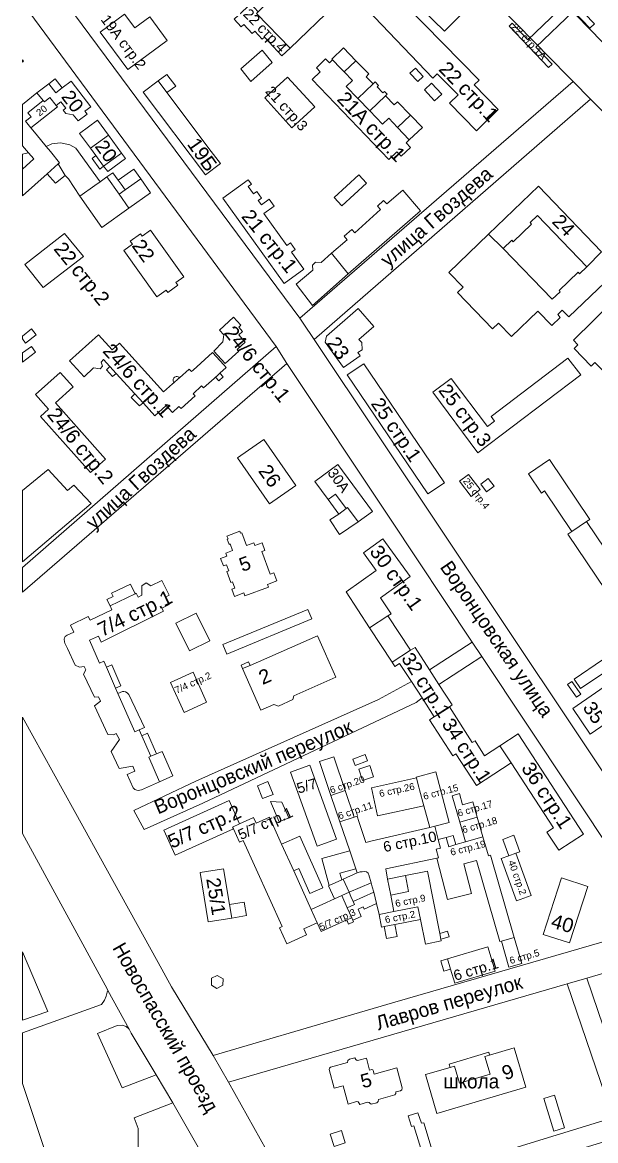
# Model space of a CAD drawing. Header units: metres. Extents: x 9999 to 15101, y 6965 to 11034.
# Drawn here: x 10000 to 10290, y 7334 to 7899 of the extents above; entities that cross this region are included whole.
import ezdxf
from ezdxf.enums import TextEntityAlignment as Align

# ---------------------------------------------------------------- set-up
doc = ezdxf.new("R2010")
doc.units = ezdxf.units.M
doc.header["$MEASUREMENT"] = 0
for name, color, linetype, lineweight in [('Слой 14', 7, 'Continuous', 0), ('Слой 25', 7, 'Continuous', 0), ('Слой 29', 7, 'Continuous', 0), ('Слой 3', 7, 'Continuous', 0), ('Слой 43', 7, 'Continuous', 0), ('Слой 53', 7, 'Continuous', 0), ('Слой 8', 7, 'Continuous', 0), ('Слой 9', 7, 'Continuous', 0)]:
    doc.layers.add(name, color=color, linetype=linetype, lineweight=lineweight)
doc.styles.add('Style-arial', font='arial.shx')
doc.styles.add('Style-p131', font='p131.shx')

msp = doc.modelspace()

# ---------------------------------------------------------------- linework, layer by layer
at = {"layer": 'Слой 14', "color": 8, "linetype": 'Continuous', "lineweight": 0, "flags": 128}
msp.add_lwpolyline([(10202.31, 7941.33), (10231.27, 7913.03), (10213.58, 7894.93), (10184.63, 7923.23), (10202.31, 7941.33)], close=True, dxfattribs=at)
at = {"layer": 'Слой 25', "color": 8, "linetype": 'Continuous', "lineweight": 0, "flags": 128}
for points in [[(10168.64, 8017.6), (10293.44, 7889.6), (10301.6, 7881.29), (10310.2, 7872.52), (10480.96, 7698.56), (10690.88, 7476.8), (10697.28, 7473.28), (10704.64, 7473.12), (10707.09, 7475.2), (10702.04, 7463.06), (10689.28, 7435.52), (10684.53, 7430.89), (10686.08, 7438.24), (10685.28, 7445.12), (10682.56, 7451.2), (10568.16, 7570.08), (10555.22, 7585.91), (10461.44, 7685.12), (10287.56, 7860.5), (10278.66, 7869.47), (10275.84, 7872.32), (10139.05, 8011.9)], [(10018.62, 7913.98), (10140.35, 7749.78), (10142.09, 7747.18), (10147.62, 7738.94), (10344.32, 7444.48), (10356.18, 7433.35), (10364.87, 7425.18), (10369.25, 7421.07), (10381.12, 7409.92), (10448.64, 7350.4), (10461.12, 7345.6), (10553.82, 7324.37)], [(10444.01, 7314.14), (10332.83, 7429.7), (10327.68, 7435.52), (10322.95, 7442.63), (10232.51, 7578.6), (10232.51, 7578.6), (10227.69, 7585.82), (10186.02, 7648.54), (10133.92, 7726.88), (10128.38, 7735.42), (10003.23, 7904.83)], [(10113.28, 7288), (10076.11, 7352.8), (10067.77, 7367.05), (10055.12, 7388.08), (10054.04, 7390.02), (10043.19, 7409.72), (10042.85, 7410.57), (10000, 7489.13), (10000, 7547.94), (10031.37, 7491.28), (10038.65, 7478.13), (10068.75, 7423.74), (10075.52, 7411.52), (10096.58, 7376.83), (10104.24, 7363.26), (10133.12, 7311.68)], [(10048, 7218.56), (10000, 7362.56), (10000, 7388.33), (10040, 7402.56), (10041.52, 7404.72), (10042.4, 7406.8), (10042.88, 7408.8), (10043.19, 7409.72), (10054.04, 7390.02), (10052.56, 7391.52), (10050.56, 7392.08), (10048, 7392), (10038.08, 7387.84), (10050.52, 7360.47), (10067.77, 7367.05), (10076.11, 7352.8), (10056.52, 7345.31), (10058.56, 7339.84), (10058.24, 7264.32)]]:
    msp.add_lwpolyline(points, dxfattribs=at)
for points in [[(10287.56, 7860.5), (10147.62, 7738.94), (10142.09, 7747.18), (10140.35, 7749.78), (10278.66, 7869.47), (10287.56, 7860.5)], [(10000, 7623.59), (10128.38, 7735.42), (10133.92, 7726.88), (10000, 7611.16), (10000, 7623.59)], [(10206.1, 7571.78), (10227.69, 7585.82), (10232.51, 7578.6), (10210.83, 7564.49), (10206.1, 7571.78)], [(10061.56, 7491.13), (10056.34, 7500.63), (10087.79, 7515.59), (10180.28, 7556.83), (10196.91, 7566.04), (10202.25, 7557.73), (10199.27, 7555.4), (10091.35, 7504.43), (10061.56, 7491.13)], [(10096.58, 7376.83), (10166.64, 7397.36), (10188.57, 7403.78), (10322.95, 7442.63), (10327.68, 7435.52), (10332.83, 7429.7), (10285.6, 7415.97), (10275.67, 7413.09), (10104.24, 7363.26), (10096.58, 7376.83)], [(10146.42, 7288.48), (10141.52, 7297.08), (10293.76, 7343.68), (10296, 7345.92), (10296.32, 7350.08), (10295.04, 7356.16), (10275.67, 7413.09), (10285.6, 7415.97), (10305, 7358.93), (10306.73, 7350.76), (10306.01, 7341.31), (10299.24, 7334.56), (10146.42, 7288.48)]]:
    msp.add_lwpolyline(points, close=True, dxfattribs=at)
at = {"layer": 'Слой 3', "color": 8, "linetype": 'Continuous', "lineweight": 0, "flags": 128}
for points in [[(10155.88, 7925.56), (10166.54, 7936.03), (10231.16, 7870.21), (10228.62, 7867.71), (10240.82, 7855.28), (10229.85, 7844.5), (10216.13, 7858.47), (10220.46, 7862.73), (10209.97, 7873.41), (10207.71, 7871.19), (10163.39, 7917.68), (10160.89, 7920.3), (10155.88, 7925.56)], [(10119.39, 7904.77), (10140.8, 7925.6), (10153.08, 7912.98), (10155.6, 7910.39), (10157.99, 7907.94), (10135.45, 7886.3), (10118.41, 7903.82), (10119.39, 7904.77)], [(10135.45, 7886.3), (10131.3, 7882.48), (10122.56, 7891.97), (10121.33, 7890.84), (10117.6, 7894.89), (10116.34, 7893.73), (10112.09, 7898.34), (10110.74, 7897.1), (10107.18, 7900.96), (10115.68, 7908.8), (10119.39, 7904.77), (10118.41, 7903.82), (10135.45, 7886.3)], [(10053.36, 7875.52), (10039.4, 7894.49), (10051.76, 7903.6), (10056.91, 7896.6), (10064.43, 7902.13), (10073.25, 7890.15), (10053.36, 7875.52)], [(10115.65, 7869.54), (10110.56, 7875.84), (10121.28, 7885.28), (10126.4, 7879.04), (10115.65, 7869.54)], [(10161.07, 7876.23), (10157.02, 7880.45), (10156.65, 7880.84), (10162.49, 7886.44), (10168.7, 7879.96), (10162.86, 7874.36), (10161.07, 7876.23)], [(10167.03, 7870.01), (10163.88, 7867), (10169.76, 7860.86), (10175.77, 7854.59), (10182.26, 7847.83), (10185.4, 7850.85), (10189.9, 7846.15), (10195.83, 7839.98), (10194.2, 7838.42), (10196.42, 7836.1), (10191.73, 7831.61), (10189.51, 7833.92), (10185.4, 7829.98), (10146.59, 7870.46), (10150.7, 7874.4), (10148.79, 7876.39), (10153.48, 7880.89), (10155.39, 7878.9), (10157.02, 7880.45), (10161.07, 7876.23), (10162.86, 7874.36), (10167.03, 7870.01)], [(10167.03, 7870.01), (10162.86, 7874.36), (10168.7, 7879.96), (10175.4, 7873.27), (10174, 7871.87), (10177.47, 7868.25), (10169.76, 7860.86), (10163.88, 7867), (10167.03, 7870.01)], [(10196.12, 7873.71), (10198.89, 7876.24), (10202.82, 7871.94), (10200.06, 7869.41), (10196.12, 7873.71)], [(10013.44, 7868.32), (10016.98, 7863.72), (10020.18, 7866.18), (10024.67, 7869.62), (10034.61, 7856.66), (10031.69, 7854.42), (10032.82, 7852.95), (10028.31, 7849.49), (10025.65, 7852.64), (10022.02, 7853.22), (10020.64, 7854.93), (10022.02, 7856.05), (10019.48, 7859.18), (10017.14, 7857.28), (10013.83, 7861.36), (10011.14, 7859.18), (10010.57, 7859.88), (10007.4, 7863.77), (10013.44, 7868.32)], [(10016.98, 7863.72), (10013.44, 7868.32), (10016.64, 7870.78), (10020.18, 7866.18), (10016.98, 7863.72)], [(10100.26, 7827.97), (10092.75, 7822.31), (10061.22, 7864.08), (10068.73, 7869.75), (10073.19, 7863.83), (10095.63, 7834.1), (10100.26, 7827.97)], [(10073.19, 7863.83), (10068.73, 7869.75), (10073.12, 7873.07), (10077.59, 7867.15), (10073.19, 7863.83)], [(10147.94, 7856.57), (10136.35, 7846.05), (10122.64, 7861.15), (10134.23, 7871.67), (10147.94, 7856.57)], [(10169.76, 7860.86), (10177.47, 7868.25), (10178.54, 7869.28), (10180.26, 7867.49), (10179.52, 7866.78), (10182.45, 7863.71), (10183.2, 7864.43), (10184.56, 7863.01), (10183.8, 7862.28), (10175.77, 7854.59), (10169.76, 7860.86)], [(10203.45, 7865.23), (10207.06, 7868.61), (10212.21, 7863.11), (10208.61, 7859.73), (10203.45, 7865.23)], [(10000, 7825.06), (10005.81, 7830.42), (10003.17, 7833.4), (10000, 7836.98), (10000, 7857.75), (10007.4, 7863.77), (10010.57, 7859.88), (10002.8, 7853.56), (10004.39, 7851.6), (10001.65, 7849.37), (10004.35, 7846.05), (10006.99, 7842.8), (10012.05, 7836.58), (10014.16, 7833.99), (10018.75, 7828.35), (10018.16, 7827.83), (10012.51, 7822.83), (10000, 7811.55), (10000, 7825.06)], [(10011.14, 7859.18), (10013.83, 7861.36), (10017.14, 7857.28), (10017.72, 7856.57), (10004.35, 7846.05), (10001.65, 7849.37), (10004.39, 7851.6), (10002.8, 7853.56), (10010.57, 7859.88), (10011.14, 7859.18)], [(10185.4, 7850.85), (10182.26, 7847.83), (10175.77, 7854.59), (10183.8, 7862.28), (10188.24, 7857.64), (10189.9, 7859.23), (10196.44, 7852.42), (10189.9, 7846.15), (10185.4, 7850.85)], [(10189.9, 7846.15), (10196.44, 7852.42), (10202.44, 7846.15), (10195.83, 7839.98), (10189.9, 7846.15)], [(10043.54, 7842.36), (10034.44, 7835.7), (10028.92, 7843.23), (10038.02, 7849.9), (10043.54, 7842.36)], [(10034.44, 7835.7), (10043.54, 7842.36), (10050.22, 7833.24), (10045.94, 7830.1), (10041.12, 7826.57), (10037.17, 7831.98), (10034.44, 7835.7)], [(10012.05, 7836.58), (10014.88, 7837.92), (10019.36, 7838.4), (10024, 7837.44), (10027.04, 7835.68), (10039.35, 7818.74), (10036.71, 7816.87), (10029.06, 7811.47), (10023.4, 7820.2), (10021.74, 7821.94), (10018.16, 7827.83), (10018.75, 7828.35), (10014.16, 7833.99), (10012.05, 7836.58)], [(10000, 7832.62), (10001.35, 7833.04), (10003.17, 7833.4), (10005.81, 7830.42), (10000, 7825.06), (10000, 7832.62)], [(10037.17, 7831.98), (10041.12, 7826.57), (10039.22, 7825.18), (10035.27, 7830.58), (10037.17, 7831.98)], [(10050.22, 7833.24), (10052.24, 7830.48), (10043.2, 7824), (10041.12, 7826.57), (10045.94, 7830.1), (10050.22, 7833.24)], [(10012.51, 7822.83), (10018.16, 7827.83), (10021.74, 7821.94), (10016.81, 7817.97), (10012.51, 7822.83)], [(10048.92, 7812.46), (10042.79, 7821.16), (10045.86, 7823.33), (10048.48, 7819.61), (10049.95, 7817.53), (10052, 7814.63), (10048.92, 7812.46)], [(10049.95, 7817.53), (10048.48, 7819.61), (10056.39, 7825.19), (10059.9, 7820.21), (10052, 7814.63), (10049.95, 7817.53)], [(10036.71, 7816.87), (10039.35, 7818.74), (10042.79, 7821.16), (10048.92, 7812.46), (10053.94, 7805.35), (10040.21, 7795.66), (10029.06, 7811.47), (10036.71, 7816.87)], [(10053.94, 7805.35), (10048.92, 7812.46), (10052, 7814.63), (10059.9, 7820.21), (10064.93, 7813.09), (10053.94, 7805.35)], [(10132.41, 7767.32), (10101.4, 7810.45), (10114.32, 7819.74), (10115.93, 7817.51), (10114.33, 7816.36), (10117.04, 7812.59), (10118.64, 7813.74), (10120.98, 7810.48), (10119.38, 7809.33), (10120.98, 7807.11), (10124.83, 7809.89), (10127.38, 7806.35), (10122.21, 7802.63), (10133.82, 7786.47), (10135.7, 7787.83), (10138.06, 7784.56), (10136.17, 7783.2), (10142.42, 7774.52), (10132.41, 7767.32)], [(10174.18, 7818.08), (10161.72, 7806.52), (10157.84, 7810.71), (10170.3, 7822.27), (10174.18, 7818.08)], [(10164.96, 7772.16), (10156.48, 7782.56), (10164.38, 7789.39), (10162.78, 7791.15), (10166.67, 7794.68), (10168.27, 7792.91), (10181.27, 7804.67), (10179.67, 7806.44), (10182.79, 7809.26), (10184.39, 7807.5), (10192.48, 7814.56), (10201.44, 7804), (10164.96, 7772.16)], [(10235.97, 7792.21), (10248.53, 7804.33), (10261.13, 7816.49), (10293.11, 7783.33), (10285.68, 7775.76), (10260.64, 7801.6), (10256.96, 7798.08), (10257.6, 7797.28), (10248.4, 7788.4), (10247.68, 7789.12), (10243.36, 7784.96), (10235.97, 7792.21)], [(10021.28, 7792.64), (10030.88, 7780.96), (10010.56, 7765.28), (10001.32, 7776.89), (10021.28, 7792.64)], [(10051.36, 7784), (10055.74, 7787.12), (10054.59, 7788.73), (10059.81, 7792.46), (10060.65, 7791.28), (10064.91, 7794.31), (10081.8, 7770.65), (10077.72, 7767.74), (10078.67, 7766.41), (10073.57, 7762.77), (10072.75, 7763.92), (10068.08, 7760.59), (10051.36, 7784)], [(10156.48, 7782.56), (10164.96, 7772.16), (10146.88, 7756.16), (10138.56, 7766.88), (10147.04, 7774.08), (10146.81, 7776.55), (10148.43, 7778.05), (10151.2, 7777.92), (10156.48, 7782.56)], [(10278.96, 7738.61), (10319.95, 7778.89), (10322.18, 7776.61), (10323.31, 7777.72), (10333.45, 7767.37), (10332.15, 7766), (10334.36, 7763.68), (10293.39, 7723.53), (10289.71, 7727.29), (10287.93, 7725.55), (10279.25, 7734.41), (10281.02, 7736.19), (10278.96, 7738.61)], [(10102.62, 7726.83), (10096.9, 7733.09), (10101.46, 7737.79), (10102, 7741.25), (10099.7, 7743.76), (10106.83, 7750.29), (10110.6, 7746.16), (10109.47, 7745.12), (10111.39, 7743.02), (10109.47, 7741.25), (10112.74, 7737.67), (10108.67, 7733.95), (10109.47, 7733.09), (10102.62, 7726.83)], [(10170, 7754.64), (10177.9, 7745.55), (10170.36, 7738.99), (10171.76, 7737.36), (10171.92, 7733.76), (10169.84, 7732.32), (10170.96, 7730.64), (10162.48, 7724.72), (10153.28, 7737.68), (10153.84, 7740.72), (10170, 7754.64)], [(10000, 7740.71), (10004.55, 7744.3), (10006.92, 7741.3), (10001.64, 7737.13), (10000, 7739.21), (10000, 7740.71)], [(10101.91, 7726.19), (10103.13, 7724.85), (10099.99, 7721.97), (10099.28, 7721.32), (10099.08, 7721.14), (10098.37, 7720.49), (10097.73, 7719.9), (10097.02, 7719.25), (10091.75, 7714.43), (10090.74, 7715.53), (10086.37, 7711.53), (10087.38, 7710.43), (10080.32, 7704), (10079.2, 7705.12), (10075.92, 7702.08), (10072.72, 7705.51), (10067.09, 7700.36), (10061.26, 7706.73), (10061.07, 7706.95), (10056.92, 7711.49), (10047.51, 7721.8), (10044.35, 7725.26), (10041.12, 7728.8), (10039.84, 7727.52), (10040.64, 7725.44), (10039.36, 7724.16), (10036.08, 7724.64), (10031.2, 7720.08), (10023.84, 7728.16), (10038.56, 7741.28), (10045.44, 7733.68), (10049.12, 7737.04), (10071.44, 7712.56), (10075.94, 7716.49), (10076.66, 7717.12), (10078.8, 7719.01), (10079.53, 7719.65), (10084.49, 7724.02), (10085.62, 7722.78), (10086.37, 7723.48), (10096.18, 7732.45), (10101.91, 7726.19)], [(10000, 7732.29), (10004.55, 7735.48), (10006.71, 7732.6), (10000, 7727.56), (10000, 7732.29)], [(10230.56, 7681.6), (10207.68, 7712.32), (10216.98, 7719.21), (10235.4, 7694.99), (10238.92, 7697.67), (10237.18, 7699.96), (10276.12, 7729.58), (10282.57, 7721.1), (10230.56, 7681.6)], [(10034.51, 7671.66), (10009.14, 7700.06), (10013.23, 7703.71), (10006.63, 7711.11), (10019.18, 7722.32), (10025.79, 7714.93), (10016.79, 7706.89), (10042.15, 7678.49), (10034.51, 7671.66)], [(10044.35, 7725.26), (10047.51, 7721.8), (10045.62, 7720.2), (10042.5, 7723.62), (10044.35, 7725.26)], [(10099.08, 7721.14), (10099.28, 7721.32), (10099.99, 7721.97), (10101.66, 7720.14), (10099.4, 7718.07), (10097.73, 7719.9), (10098.37, 7720.49), (10099.08, 7721.14)], [(10213.61, 7666.52), (10205.24, 7660.83), (10164.35, 7721.03), (10172.73, 7726.72), (10213.61, 7666.52)], [(10076.66, 7717.12), (10076.42, 7717.5), (10076.28, 7717.93), (10076.25, 7718.37), (10076.31, 7718.81), (10076.48, 7719.23), (10076.73, 7719.59), (10077.07, 7719.89), (10077.46, 7720.1), (10077.89, 7720.21), (10078.34, 7720.22), (10078.78, 7720.12), (10079.18, 7719.93), (10079.53, 7719.65), (10078.8, 7719.01), (10076.66, 7717.12)], [(10056.92, 7711.49), (10061.07, 7706.95), (10059.33, 7705.34), (10055.04, 7709.68), (10056.92, 7711.49)], [(10138.36, 7665.04), (10124.99, 7655.78), (10108.87, 7679.03), (10122.24, 7688.3), (10138.36, 7665.04)], [(10278.08, 7641.88), (10264.3, 7662.35), (10262.64, 7661.24), (10256.06, 7671.01), (10266.77, 7678.22), (10287.13, 7647.97), (10285.54, 7646.9), (10278.08, 7641.88)], [(10000, 7662.53), (10012.99, 7673.2), (10022.81, 7662.6), (10026.08, 7665.22), (10034.85, 7655.93), (10000, 7626.41), (10000, 7662.53)], [(10158.46, 7660.77), (10154.7, 7658.02), (10147.98, 7667.18), (10159.73, 7675.8), (10177.16, 7652.03), (10169.88, 7646.69), (10164.58, 7653.91), (10163.88, 7653.4), (10158.46, 7660.77)], [(10227.14, 7659.54), (10221.22, 7667.22), (10225.76, 7670.72), (10231.68, 7663.04), (10227.14, 7659.54)], [(10235.79, 7668.69), (10238.74, 7664.77), (10234.96, 7661.92), (10232.01, 7665.84), (10235.79, 7668.69)], [(10158.46, 7660.77), (10163.88, 7653.4), (10160.12, 7650.64), (10154.7, 7658.02), (10158.46, 7660.77)], [(10164.58, 7653.91), (10169.88, 7646.69), (10160.56, 7640.32), (10155.6, 7647.68), (10160.12, 7650.64), (10163.88, 7653.4), (10164.58, 7653.91)], [(10285.54, 7646.9), (10309.29, 7611.61), (10301.27, 7606.22), (10299.82, 7605.24), (10276.08, 7640.53), (10278.08, 7641.88), (10285.54, 7646.9)], [(10112.56, 7609.28), (10112, 7610.78), (10107.31, 7609.04), (10105.97, 7612.66), (10107.46, 7613.21), (10106.29, 7616.35), (10105.57, 7616.08), (10103.53, 7621.57), (10104.51, 7621.94), (10103.36, 7624.96), (10101.84, 7624.4), (10100.24, 7628.24), (10103.52, 7629.41), (10102.97, 7630.89), (10106.39, 7632.15), (10105.14, 7635.52), (10104.65, 7635.34), (10103.67, 7637.96), (10104.07, 7638.1), (10103.53, 7639.55), (10110, 7641.95), (10110.37, 7640.95), (10111.08, 7641.22), (10113.48, 7634.78), (10117.15, 7636.15), (10117.68, 7634.72), (10121.32, 7636.07), (10122.73, 7632.29), (10121.14, 7631.7), (10125.39, 7620.29), (10127.22, 7620.98), (10128.75, 7616.86), (10124.04, 7615.11), (10124.55, 7613.75), (10112.56, 7609.28)], [(10185.03, 7599.22), (10175.74, 7593.16), (10163.9, 7611.33), (10179.04, 7622.19), (10172.63, 7631.12), (10182.5, 7638.2), (10196.22, 7619.08), (10181.26, 7608.35), (10186.56, 7600.22), (10185.03, 7599.22)], [(10063.96, 7527.62), (10069.36, 7515.29), (10060.26, 7511.2), (10059.44, 7510.93), (10058.67, 7510.79), (10057.85, 7510.93), (10056.94, 7511.34), (10056.13, 7512.23), (10052.96, 7518.89), (10056.92, 7520.54), (10055.85, 7523.12), (10048.96, 7521.9), (10044.86, 7530.59), (10049.13, 7536.7), (10047.43, 7539.58), (10046.11, 7538.9), (10043.34, 7539.09), (10036.44, 7553.6), (10039.56, 7556.06), (10038.57, 7558.25), (10036.55, 7557.96), (10031.01, 7569.68), (10032.07, 7571.94), (10031.33, 7573.5), (10028.99, 7573.27), (10026.69, 7574.24), (10022.91, 7582.59), (10021.58, 7585.28), (10021.32, 7586.1), (10021.17, 7587.38), (10021.27, 7588.09), (10021.63, 7588.66), (10022.74, 7589.35), (10026.08, 7590.97), (10024.37, 7594.51), (10033.31, 7598.84), (10034.35, 7596.92), (10045.32, 7602.22), (10044.36, 7604.19), (10057.12, 7610.36), (10057.65, 7610.61), (10058.6, 7608.64), (10060.5, 7609.56), (10060.5, 7614.3), (10062.63, 7615.87), (10065.07, 7614.3), (10070.63, 7617.06), (10074.35, 7609.56), (10072.51, 7608.64), (10074.35, 7604.94), (10070.63, 7603.09), (10071.42, 7601.5), (10039.83, 7585.81), (10038.49, 7588.83), (10033.97, 7586.82), (10039.01, 7575.3), (10041.2, 7576.26), (10042.52, 7573.26), (10047.2, 7562.57), (10048.37, 7559.9), (10056.84, 7540.53), (10059.18, 7541.56), (10060.5, 7538.55), (10065.07, 7528.11), (10063.96, 7527.62)], [(10057.12, 7610.36), (10044.36, 7604.19), (10042.81, 7607.4), (10045.94, 7608.91), (10045.11, 7610.63), (10054.74, 7615.28), (10057.12, 7610.36)], [(10084.57, 7581.47), (10077.74, 7595.46), (10088.02, 7600.48), (10094.85, 7586.49), (10084.57, 7581.47)], [(10175.74, 7593.16), (10185.03, 7599.22), (10196.44, 7581.73), (10187.11, 7575.72), (10175.74, 7593.16)], [(10111.44, 7572.47), (10115.23, 7574.13), (10149.36, 7589.09), (10158.57, 7568.07), (10137.32, 7558.76), (10136.86, 7556.9), (10129.57, 7553.5), (10127.28, 7554.36), (10120.66, 7551.45), (10111.44, 7572.47)], [(10187.11, 7575.72), (10196.44, 7581.73), (10198.72, 7583.2), (10206.1, 7571.78), (10210.83, 7564.49), (10217.44, 7554.08), (10216.08, 7553.17), (10208.47, 7548.1), (10202.25, 7557.73), (10196.91, 7566.04), (10190.92, 7575.03), (10188.57, 7573.49), (10187.11, 7575.72)], [(10047.2, 7562.57), (10042.52, 7573.26), (10045.22, 7574.44), (10049.9, 7563.75), (10047.2, 7562.57)], [(10115.23, 7574.13), (10111.44, 7572.47), (10110.65, 7574.28), (10114.43, 7575.94), (10115.23, 7574.13)], [(10293.66, 7576.85), (10296.83, 7572.11), (10282.45, 7562.49), (10279.27, 7567.22), (10293.66, 7576.85)], [(10081.87, 7550.35), (10075.03, 7565.45), (10086.42, 7570.6), (10093.25, 7555.49), (10081.87, 7550.35)], [(10282.61, 7559.62), (10280.5, 7558.11), (10275.94, 7564.49), (10278.05, 7566), (10282.61, 7559.62)], [(10299.38, 7566.56), (10304.5, 7559.04), (10308.19, 7553.62), (10306.31, 7552.33), (10287.31, 7539.4), (10278.5, 7552.33), (10299.38, 7566.56)], [(10056.84, 7540.53), (10048.37, 7559.9), (10050.71, 7560.92), (10051.4, 7560.84), (10052.15, 7560.66), (10052.97, 7560.28), (10053.61, 7559.78), (10053.82, 7559.35), (10061.76, 7542.73), (10059.18, 7541.56), (10056.84, 7540.53)], [(10208.47, 7548.1), (10216.08, 7553.17), (10227.68, 7535.04), (10229.12, 7536), (10233.91, 7528.39), (10241.71, 7533.48), (10247.36, 7524.8), (10229.76, 7513.32), (10219.3, 7529.36), (10217.81, 7528.39), (10206, 7546.49), (10208.47, 7548.1)], [(10065.07, 7528.11), (10060.5, 7538.55), (10063.26, 7539.76), (10067.83, 7529.32), (10065.07, 7528.11)], [(10241.71, 7533.48), (10250.93, 7539.49), (10283.99, 7488.79), (10271.45, 7480.62), (10265.45, 7489.83), (10268.76, 7491.99), (10247.36, 7524.8), (10241.71, 7533.48)], [(10063.96, 7527.62), (10065.07, 7528.11), (10067.83, 7529.32), (10070.71, 7530.58), (10076.11, 7518.24), (10069.36, 7515.29), (10063.96, 7527.62)], [(10174.59, 7525.77), (10168.35, 7523.53), (10167.2, 7526.72), (10173.44, 7528.96), (10174.59, 7525.77)], [(10158.96, 7486.27), (10149.13, 7482.72), (10135.62, 7520.13), (10145.45, 7523.68), (10158.96, 7486.27)], [(10156.18, 7508.35), (10150.39, 7525.47), (10157.6, 7527.91), (10163.4, 7510.8), (10156.18, 7508.35)], [(10172.19, 7515.9), (10170.27, 7521.66), (10175.84, 7523.52), (10177.76, 7517.76), (10172.19, 7515.9)], [(10201.05, 7511.22), (10200.69, 7512.57), (10199.87, 7515.65), (10199.47, 7517.15), (10199.35, 7517.58), (10209.2, 7520.2), (10216, 7494.66), (10208.68, 7492.71), (10206.15, 7492.04), (10203.21, 7503.11), (10201.05, 7511.22)], [(10118.95, 7513.2), (10124.21, 7515.34), (10126.85, 7508.86), (10121.58, 7506.71), (10118.95, 7513.2)], [(10199.47, 7517.15), (10199.87, 7515.65), (10200.69, 7512.57), (10201.05, 7511.22), (10203.21, 7503.11), (10179.74, 7497.98), (10176.64, 7512.16), (10199.47, 7517.15)], [(10167.94, 7497.4), (10160.72, 7494.96), (10156.18, 7508.35), (10163.4, 7510.8), (10167.94, 7497.4)], [(10222.79, 7503.58), (10227.89, 7505.06), (10230.12, 7497.4), (10221.38, 7494.87), (10217.51, 7508.21), (10221.14, 7509.26), (10222.79, 7503.58)], [(10106.35, 7492.33), (10106.77, 7491.41), (10077.32, 7478.07), (10071.55, 7490.81), (10104.61, 7505.78), (10109.96, 7493.97), (10106.35, 7492.33)], [(10125.51, 7505.23), (10131.37, 7504.85), (10134.92, 7497.06), (10129.98, 7495.05), (10125.51, 7505.23)], [(10106.77, 7491.41), (10106.35, 7492.33), (10109.96, 7493.97), (10116.94, 7497.12), (10118.24, 7494.26), (10124.99, 7497.32), (10131.2, 7483.6), (10137.3, 7470.14), (10146.12, 7450.66), (10149.19, 7443.89), (10142.44, 7440.83), (10143.82, 7437.78), (10133.88, 7433.27), (10130.2, 7441.4), (10131.45, 7441.98), (10111.72, 7485.54), (10109.82, 7484.68), (10106.77, 7491.41)], [(10186.4, 7457.94), (10188.06, 7449.64), (10180.5, 7448.13), (10179.19, 7453.65), (10177.85, 7459.35), (10177.08, 7462.04), (10176.48, 7464.16), (10175.4, 7468.15), (10175.21, 7468.56), (10175.02, 7468.96), (10174.11, 7469.61), (10173.03, 7469.77), (10172, 7469.72), (10170.98, 7469.67), (10169.42, 7469.18), (10168.71, 7471.28), (10165.65, 7480.34), (10160.72, 7494.96), (10167.94, 7497.4), (10169.37, 7497.89), (10170.3, 7495.15), (10173.87, 7484.59), (10177.01, 7485.32), (10206.15, 7492.04), (10208.68, 7492.71), (10210.47, 7485.98), (10211.61, 7481.7), (10209.47, 7481.13), (10210.64, 7476.72), (10209.68, 7476.52), (10183.91, 7471.12), (10184.8, 7465.99), (10186.4, 7457.94)], [(10224.28, 7484.86), (10221.38, 7494.87), (10230.12, 7497.4), (10233.08, 7487.41), (10224.28, 7484.86)], [(10137.3, 7470.14), (10131.2, 7483.6), (10140.36, 7487.71), (10152.09, 7461.6), (10145.54, 7458.66), (10139.87, 7471.29), (10137.3, 7470.14)], [(10242.41, 7434.67), (10241.67, 7434.45), (10229.79, 7475.39), (10223.48, 7473.76), (10227.34, 7458.8), (10215.07, 7455.63), (10209.68, 7476.52), (10210.64, 7476.72), (10209.47, 7481.13), (10211.61, 7481.7), (10210.47, 7485.98), (10214.44, 7487.04), (10215.79, 7482.4), (10219.39, 7483.44), (10224.28, 7484.86), (10233.08, 7487.41), (10235.86, 7477.8), (10236.85, 7478.09), (10248.9, 7436.55), (10242.41, 7434.67)], [(10219.39, 7483.44), (10215.79, 7482.4), (10214.44, 7487.04), (10218.05, 7488.08), (10219.39, 7483.44)], [(10249.74, 7479.07), (10246.12, 7477.76), (10243.11, 7486.1), (10248.76, 7488.15), (10251.78, 7479.81), (10249.74, 7479.07)], [(10161.63, 7465.65), (10155.26, 7462.77), (10151.52, 7476.48), (10165.65, 7480.34), (10168.71, 7471.28), (10160.69, 7469.09), (10161.63, 7465.65)], [(10257.43, 7457.77), (10250.06, 7455.1), (10242.36, 7476.4), (10246.12, 7477.76), (10249.74, 7479.07), (10257.43, 7457.77)], [(10104.82, 7453.15), (10105.95, 7446.29), (10094.08, 7444.34), (10089.97, 7469.31), (10101.83, 7471.27), (10104.82, 7453.15)], [(10165.31, 7459.35), (10162.31, 7465.96), (10169.42, 7469.18), (10170.98, 7469.67), (10172, 7469.72), (10173.03, 7469.77), (10174.11, 7469.61), (10175.02, 7468.96), (10175.21, 7468.56), (10175.4, 7468.15), (10176.48, 7464.16), (10165.31, 7459.35)], [(10195.42, 7459.74), (10186.4, 7457.94), (10184.8, 7465.99), (10193.82, 7467.78), (10195.42, 7459.74)], [(10200.17, 7452.06), (10188.06, 7449.64), (10186.4, 7457.94), (10195.42, 7459.74), (10193.82, 7467.78), (10204.96, 7470.01), (10211.25, 7438.49), (10211.83, 7435.59), (10211.99, 7434.76), (10203.94, 7433.16), (10201.46, 7445.6), (10200.17, 7452.06)], [(10154.91, 7462.61), (10155.26, 7462.77), (10161.63, 7465.65), (10162.31, 7465.96), (10165.31, 7459.35), (10161.61, 7457.68), (10157.91, 7456), (10154.91, 7462.61)], [(10177.85, 7459.35), (10167.44, 7454.64), (10166.26, 7457.25), (10165.31, 7459.35), (10176.48, 7464.16), (10177.08, 7462.04), (10177.85, 7459.35)], [(10276.83, 7433.77), (10263.57, 7438.06), (10272.83, 7466.64), (10286.08, 7462.35), (10276.83, 7433.77)], [(10151.2, 7439.46), (10149.19, 7443.89), (10146.12, 7450.66), (10157.91, 7456), (10161.61, 7457.68), (10164.39, 7451.55), (10166.68, 7446.47), (10164.16, 7445.33), (10151.2, 7439.46)], [(10168.08, 7453.22), (10164.39, 7451.55), (10161.61, 7457.68), (10165.31, 7459.35), (10166.26, 7457.25), (10167.44, 7454.64), (10168.08, 7453.22)], [(10166.68, 7446.47), (10164.39, 7451.55), (10168.08, 7453.22), (10167.44, 7454.64), (10177.85, 7459.35), (10179.19, 7453.65), (10172.91, 7450.86), (10172.43, 7451.94), (10169.89, 7450.82), (10171.53, 7447.12), (10167.25, 7445.22), (10166.68, 7446.47)], [(10104.82, 7453.15), (10112.33, 7454.39), (10113.46, 7447.53), (10105.95, 7446.29), (10104.82, 7453.15)], [(10180.5, 7448.13), (10188.06, 7449.64), (10200.17, 7452.06), (10201.46, 7445.6), (10188.54, 7443.03), (10183.16, 7441.95), (10181.78, 7441.68), (10180.5, 7448.13)], [(10167.63, 7444.38), (10165.11, 7443.24), (10164.16, 7445.33), (10166.68, 7446.47), (10167.25, 7445.22), (10167.63, 7444.38)], [(10183.16, 7441.95), (10188.54, 7443.03), (10189.71, 7436.95), (10184.32, 7435.92), (10183.16, 7441.95)], [(10211.83, 7435.59), (10211.25, 7438.49), (10215.12, 7439.6), (10215.93, 7436.76), (10211.83, 7435.59)], [(10242.41, 7434.67), (10248.9, 7436.55), (10252.73, 7423.36), (10246.24, 7421.48), (10242.41, 7434.67)], [(10000, 7429.19), (10012.88, 7399), (10000, 7394.59), (10000, 7429.19)], [(10235.54, 7431.72), (10239.22, 7419.41), (10218.86, 7413.33), (10216.74, 7420.45), (10215.19, 7425.64), (10235.54, 7431.72)], [(10216.74, 7420.45), (10213.25, 7419.41), (10211.7, 7424.6), (10215.19, 7425.64), (10216.74, 7420.45)], [(10095.76, 7412.32), (10095.76, 7415.84), (10098.56, 7417.28), (10101.68, 7415.52), (10101.52, 7412.32), (10098.4, 7410.72), (10095.76, 7412.32)], [(10209.68, 7347.52), (10204, 7367.13), (10216.55, 7370.78), (10218.67, 7371.4), (10221.18, 7362.79), (10236.66, 7367.3), (10234.04, 7376.28), (10236.46, 7376.98), (10248.91, 7380.61), (10254.72, 7360.72), (10209.68, 7347.52)], [(10236.46, 7376.98), (10234.04, 7376.28), (10236.66, 7367.3), (10221.18, 7362.79), (10218.67, 7371.4), (10216.55, 7370.78), (10216.07, 7372.37), (10236.03, 7378.39), (10236.46, 7376.98)], [(10157.84, 7360.32), (10155.32, 7369.64), (10155.48, 7370.36), (10155.96, 7370.92), (10164.51, 7373.25), (10164.76, 7374.24), (10165.48, 7374.88), (10168.2, 7375.64), (10168.72, 7374.84), (10169.4, 7374.32), (10170.32, 7374.44), (10174.11, 7375.47), (10175.74, 7369.42), (10176.8, 7369.72), (10177.28, 7369.56), (10177.54, 7369.13), (10178.02, 7367.38), (10189.44, 7370.46), (10192.17, 7360.36), (10192.04, 7359.48), (10191.37, 7358.96), (10189.08, 7358.34), (10188.96, 7357.56), (10188.56, 7356.96), (10180.16, 7354.52), (10180.04, 7353.56), (10179.41, 7352.78), (10176.6, 7352.08), (10175.92, 7352.68), (10175.44, 7353.04), (10174.68, 7353.24), (10170.76, 7352), (10170.36, 7352.8), (10169.92, 7353.28), (10169.12, 7353.44), (10164.81, 7352.22), (10162.3, 7361.52), (10157.84, 7360.32)], [(10269.29, 7356.77), (10274.37, 7340.16), (10268.91, 7338.49), (10263.83, 7355.1), (10269.29, 7356.77)], [(10203.1, 7342.71), (10209.47, 7322.02), (10204.5, 7320.49), (10198.12, 7341.2), (10196.95, 7340.84), (10195.26, 7346.3), (10200.2, 7347.82), (10201.98, 7342.6), (10203.1, 7342.71)], [(10157.76, 7330.81), (10155.84, 7337.05), (10161.52, 7338.8), (10163.44, 7332.56), (10157.76, 7330.81)]]:
    msp.add_lwpolyline(points, close=True, dxfattribs=at)
msp.add_lwpolyline([(10294.73, 7767.84), (10276.58, 7750.34), (10273.25, 7753.8), (10270.9, 7751.54), (10272.24, 7750.15), (10267.94, 7746.01), (10260.8, 7753.26), (10247.48, 7740.42), (10240.95, 7747.2), (10237.92, 7744.29), (10220.2, 7762.69), (10222.99, 7765.38), (10215.84, 7772.8), (10235.97, 7792.21), (10235.97, 7792.21), (10243.36, 7784.96), (10268.16, 7759.44), (10272.16, 7763.12), (10271.6, 7763.76), (10281.2, 7772.96), (10281.92, 7772.16), (10285.68, 7775.76), (10293.11, 7783.33)], dxfattribs=at)
at = {"layer": 'Слой 43', "color": 8, "linetype": 'Continuous', "lineweight": 0, "flags": 128}
for points in [[(10246.28, 7897.42), (10247.83, 7898.91), (10255.86, 7890.52), (10275.1, 7908.94), (10266.94, 7917.46), (10269.33, 7919.75), (10289.52, 7898.66), (10287.13, 7896.37), (10278.85, 7905.01), (10259.87, 7886.84), (10268.06, 7878.28), (10266.26, 7876.55), (10246.28, 7897.42)], [(10000, 7880.39), (10000.51, 7879.71), (10000, 7879.19), (10000, 7880.39)]]:
    msp.add_lwpolyline(points, close=True, dxfattribs=at)
at = {"layer": 'Слой 53', "color": 8, "linetype": 'Continuous', "lineweight": 0, "flags": 128}
msp.add_lwpolyline([(10144.42, 7602.45), (10146.42, 7597.62), (10103.49, 7579.8), (10101.48, 7584.63), (10144.42, 7602.45)], close=True, dxfattribs=at)

# ---------------------------------------------------------------- texts
at = {"layer": 'Слой 29', "color": 8, "linetype": 'Continuous', "lineweight": 0, "style": 'Style-p131'}
for s, rotation, p in [('улица Гвоздева', 40.9, (10185.06, 7775.21)), ('улица Гвоздева', 42.4, (10036.15, 7642.41)), ('Воронцовская улица', 304.3, (10211.06, 7623.82)), ('Воронцовский переулок', 22.8, (10068.64, 7498.68)), ('Новоспасский проезд', 299.8, (10045.37, 7431.22)), ('Лавров переулок', 16.2, (10180.16, 7389.48))]:
    msp.add_text(s, height=7.2, rotation=rotation, dxfattribs=at).set_placement(p)
at = {"layer": 'Слой 8', "color": 8, "linetype": 'Continuous', "lineweight": 0, "style": 'Style-p131'}
msp.add_text('школа', height=7.2, dxfattribs=at).set_placement((10213.08, 7360.14))
at = {"layer": 'Слой 9', "color": 8, "linetype": 'Continuous', "lineweight": 0, "style": 'Style-arial'}
for s, height, rotation, p in [('19А стр.2', 5.25, 307, (10051.19, 7889.46)), ('20', 7, 307.5, (10025.45, 7859.49)), ('21 стр.3', 5.25, 312.2, (10133.78, 7855.84)), ('20', 3.5, 38.1, (10009.76, 7854.76)), ('20', 7, 306.2, (10042.44, 7834.31)), ('25 стр.3', 7, 307.2, (10224.06, 7700.7)), ('25 стр.1', 7, 304.1, (10189.27, 7693.35)), ('5', 7, 20.4, (10112.61, 7625.56)), ('35', 7, 304.2, (10289.27, 7550.25)), ('5/7', 5.25, 16.6, (10143.9, 7513.18)), ('25/1', 7, 279.3, (10098.04, 7457.3)), ('5', 7, 15.1, (10173.94, 7364.21))]:
    msp.add_text(s, height=height, rotation=rotation, dxfattribs=at).set_placement(p, align=Align.MIDDLE_CENTER)
msp.add_text('22 стр.4', height=5.25, rotation=314.2, dxfattribs=at).set_placement((10120.91, 7893.41), align=Align.CENTER)
for s, height, rotation, p in [('22 стр.1А', 3.75, 313.7, (10247.11, 7896.74)), ('24', 7, 314, (10267.64, 7798.23)), ('25 стр.4', 3.5, 307.6, (10222.79, 7667.23)), ('32 стр.1', 7, 302.7, (10191.47, 7577.69)), ('7/4 стр.2', 3.5, 24.3, (10078.08, 7559.69)), ('34 стр.1', 7, 303.1, (10211.98, 7544.49)), ('6 стр.20', 3.5, 18.7, (10156.3, 7509.23)), ('6 стр.26', 3.5, 12.3, (10180.97, 7507.45)), ('6 стр.15', 3.5, 14.9, (10203.32, 7506.06)), ('5/7 стр.2', 7, 24.3, (10075.67, 7481.34)), ('5/7 стр.1', 5.25, 24.3, (10110.59, 7485.72)), ('6 стр.11', 3.5, 18.7, (10160.43, 7496.13)), ('6 стр.17', 3.5, 16.1, (10220.74, 7497.54)), ('6 стр.18', 3.5, 16.1, (10223.11, 7489.15)), ('6 стр.10', 5.25, 11.8, (10183.2, 7479.61)), ('6 стр.19', 3.5, 14.4, (10217.08, 7477.81)), ('40 стр.2', 3.5, 289.8, (10245.77, 7474.81)), ('6 стр.9', 3.5, 11.2, (10189.05, 7451.89)), ('5/7 стр.3', 3.5, 24.3, (10151.18, 7439.96)), ('6 стр.2', 3.5, 11.2, (10183.83, 7443.69)), ('6 стр.5', 3.5, 16.1, (10247.08, 7422.98))]:
    msp.add_text(s, height=height, rotation=rotation, dxfattribs=at).set_placement(p)
for s, height, rotation, p in [('22 стр.1', 7.2, 314, (10215.44, 7880.37)), ('21А стр.1', 7.2, 313.7, (10163.97, 7865.15)), ('19Б', 7.2, 305, (10089, 7841.89)), ('21 стр.1', 7.2, 309, (10116.08, 7805.62)), ('22', 7.2, 306, (10060.91, 7790.58)), ('22 стр.2', 7.2, 309, (10021.11, 7789.21)), ('24/6 стр.1', 7.2, 309, (10107.23, 7746.75)), ('23', 7.2, 306, (10159.47, 7741.3)), ('24/6 стр.1', 7.2, 312.3, (10045.57, 7737.71)), ('24/6 стр.2', 7.2, 309, (10017.75, 7705.34)), ('26', 7.2, 306, (10124.91, 7676.66)), ('30А', 5.25, 306, (10158.39, 7674.55)), ('30 стр.1', 7.2, 305.6, (10181.24, 7635.88)), ('7/4 стр.1', 7.2, 26, (10037.19, 7594.9)), ('2', 7.2, 23.6, (10118.69, 7570.76)), ('36 стр.1', 7.2, 303, (10258.25, 7526.11)), ('40', 7.2, 344, (10268.98, 7448.57)), ('6 стр.1', 5.25, 16.6, (10217.59, 7419.56)), ('9', 7.2, 22, (10241.74, 7370.75))]:
    msp.add_text(s, height=height, rotation=rotation, dxfattribs=at).set_placement(p, align=Align.TOP_LEFT)

doc.saveas('drawing.dxf')
